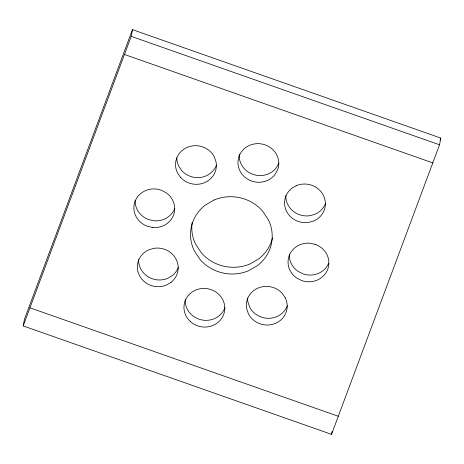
<?xml version="1.0" encoding="UTF-8"?>
<svg xmlns="http://www.w3.org/2000/svg" width="464" height="464" viewBox="0 0 464 464"><rect width="100%" height="100%" fill="white"/><g stroke="black" fill="none" stroke-linecap="round" stroke-linejoin="round"><path stroke-width="0.7" d="M23.2 325.925L24.459 319.209L132.46 29.644L440.8 138.075L439.541 144.791L331.54 434.356L23.2 325.925L131.208 36.354L132.46 29.644M331.54 434.356L332.067 431.532M440.04 140.111L440.8 138.075M278.899 163.026L276.498 167.481A20.457 19.285 10.6 0 1 252.88 174.348A20.457 19.285 10.6 0 1 239.267 154.39M131.208 36.354L439.541 144.791M124.456 54.456L432.796 162.887M29.951 307.823L338.285 416.26M328.721 263.198A20.457 19.285 10.6 0 1 302.963 273.847L298.207 271.481A20.457 19.285 10.6 0 1 289.31 254.603M272.478 237.893A40.913 38.57 10.6 0 1 258.813 258.825L249.812 264.045A40.913 38.57 10.6 0 1 201.289 252.787L195.582 244.151A40.913 38.57 10.6 0 1 192.218 222.239M325.502 203.4A20.457 19.285 10.6 0 1 315.079 214.211L310.016 215.685A20.457 19.285 10.6 0 1 285.824 195.477M287.315 305.776A20.457 19.285 10.6 0 1 269.178 318.316A20.457 19.285 10.6 0 1 249.644 307.006L247.979 302.18A20.457 19.285 10.6 0 1 247.637 297.853M224.976 307.603A20.457 19.285 10.6 0 1 201.678 319.911A20.457 19.285 10.6 0 1 185.246 299.396M216.485 165.062A20.457 19.285 10.6 0 1 181.731 170.572L178.814 166.292A20.457 19.285 10.6 0 1 176.796 157.864M174.812 208.313A20.457 19.285 10.6 0 1 154.013 220.771L148.793 219.634A20.457 19.285 10.6 0 1 135.14 200.39M178.298 267.444A20.457 19.285 10.6 0 1 172.341 275.581L167.881 278.255A20.457 19.285 10.6 0 1 138.626 259.515M239.105 156.188L238.015 161.101A20.457 19.285 10.6 0 0 251.621 181.064A20.457 19.285 10.6 0 0 275.239 174.197L277.646 169.743A20.457 19.285 10.6 0 0 265.124 144.867A20.457 19.285 10.6 0 0 239.105 156.188M296.119 185.745L291.659 188.419A20.457 19.285 10.6 0 0 286.572 211.34A20.457 19.285 10.6 0 0 308.763 222.395L313.826 220.928A20.457 19.285 10.6 0 0 323.373 195.332A20.457 19.285 10.6 0 0 296.119 185.745M171.088 282.298L166.628 284.966A20.457 19.285 10.6 0 1 139.374 275.384A20.457 19.285 10.6 0 1 148.921 249.789L153.984 248.315A20.457 19.285 10.6 0 1 176.169 259.37A20.457 19.285 10.6 0 1 171.088 282.298M214.188 199.955L205.187 205.175A40.913 38.57 10.6 0 0 194.323 250.862L200.03 259.498A40.913 38.57 10.6 0 0 248.553 270.761L257.555 265.541A40.913 38.57 10.6 0 0 268.418 219.849L262.711 211.213A40.913 38.57 10.6 0 0 214.188 199.955M315.207 244.366L309.987 243.229A20.457 19.285 10.6 0 0 289.188 255.687A20.457 19.285 10.6 0 0 296.948 278.191L301.704 280.563A20.457 19.285 10.6 0 0 327.729 269.242A20.457 19.285 10.6 0 0 315.207 244.366M152.755 227.482L147.535 226.345A20.457 19.285 10.6 0 1 135.018 201.469A20.457 19.285 10.6 0 1 161.037 190.153L165.793 192.519A20.457 19.285 10.6 0 1 173.559 215.023A20.457 19.285 10.6 0 1 152.755 227.482M285.186 297.708L282.269 293.428A20.457 19.285 10.6 0 0 257.932 288.127A20.457 19.285 10.6 0 0 246.72 308.891L248.385 313.716A20.457 19.285 10.6 0 0 275.639 323.304A20.457 19.285 10.6 0 0 285.186 297.708M180.479 177.283L177.555 173.002A20.457 19.285 10.6 0 1 187.102 147.407A20.457 19.285 10.6 0 1 214.356 156.994L216.021 161.82A20.457 19.285 10.6 0 1 204.81 182.59A20.457 19.285 10.6 0 1 180.479 177.283M190.646 321.778A20.457 19.285 10.6 0 0 224.327 312.243A20.457 19.285 10.6 0 0 198.14 289.223A20.457 19.285 10.6 0 0 190.646 321.778"/></g></svg>
